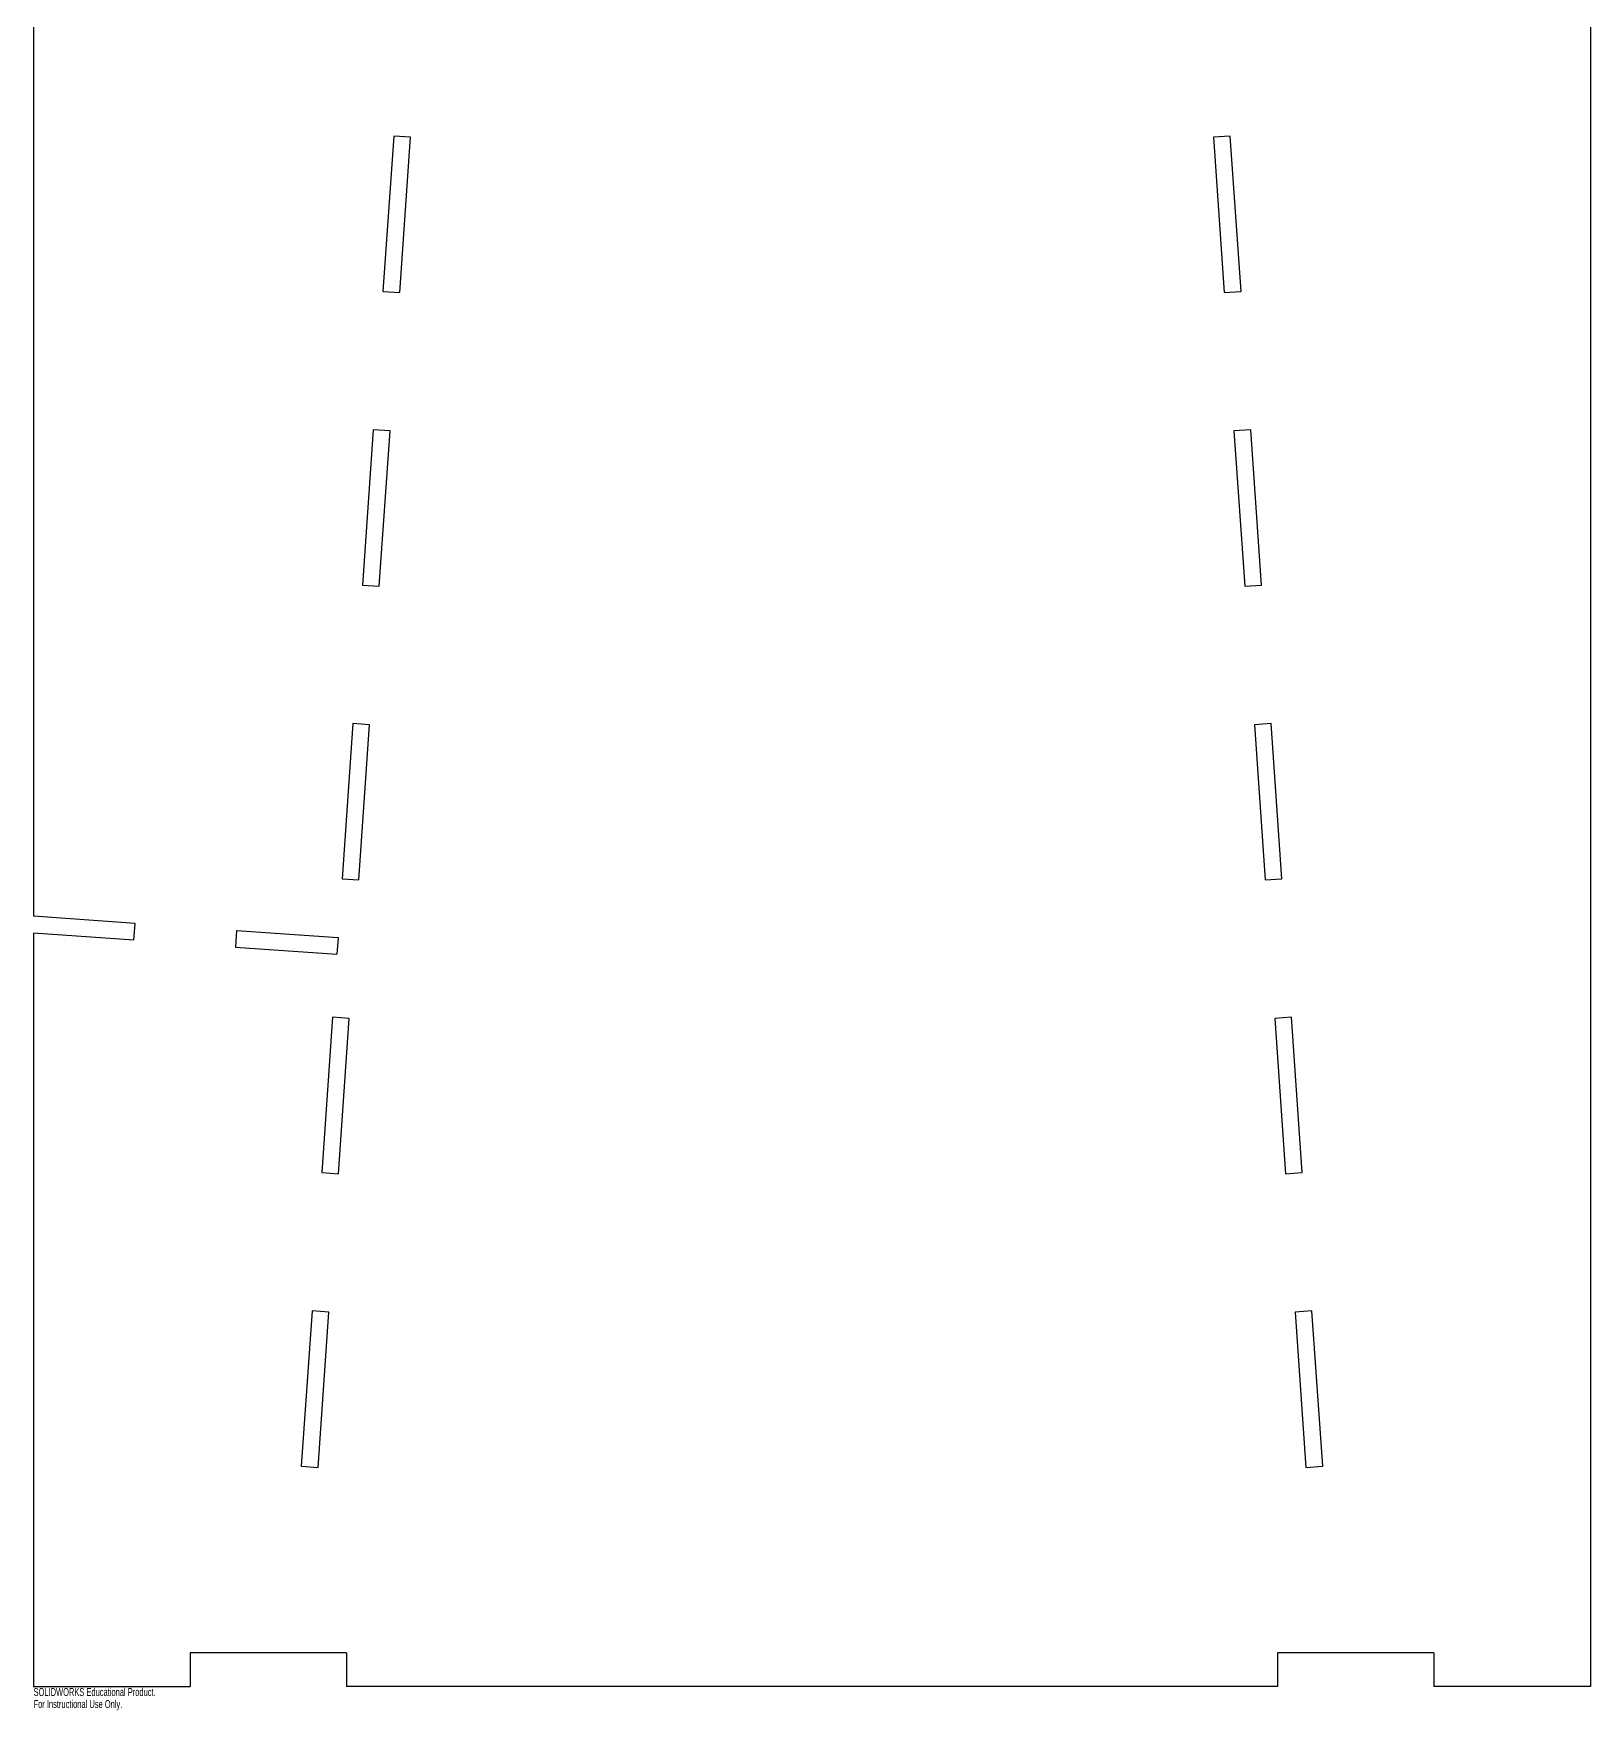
# Model space of a CAD drawing. Header units: inches. Extents: x -18.5 to 18.5, y -0.6 to 81.6.
# Drawn here: x -18.5 to 18.5, y -0.57 to 39.3 of the extents above; entities that cross this region are included whole.
import ezdxf

# ---------------------------------------------------------------- set-up
doc = ezdxf.new("R2010")
doc.units = ezdxf.units.IN
doc.header["$MEASUREMENT"] = 0
doc.styles.add('SLDTEXTSTYLE0', font='TXT', dxfattribs={"width": 0.7})

msp = doc.modelspace()

# ---------------------------------------------------------------- linework, layer by layer
at = {"color": 7, "linetype": 'Continuous', "lineweight": 25}
for p, q in [((-18.499, 58.6), (-18.499, 18.308)), ((18.499, 58.6), (18.499, 0)), ((-9.94, 36.857), (-10.197, 33.163)), ((-9.542, 36.829), (-9.94, 36.857)), ((-9.798, 33.135), (-9.542, 36.829)), ((9.94, 36.857), (9.542, 36.829)), ((9.542, 36.829), (9.798, 33.135)), ((10.197, 33.163), (9.94, 36.857)), ((-10.197, 33.163), (-9.798, 33.135)), ((9.798, 33.135), (10.197, 33.163)), ((-10.425, 29.874), (-10.682, 26.18)), ((-10.027, 29.846), (-10.425, 29.874)), ((-10.283, 26.153), (-10.027, 29.846)), ((10.425, 29.874), (10.027, 29.846)), ((10.027, 29.846), (10.283, 26.153)), ((10.682, 26.18), (10.425, 29.874)), ((-10.682, 26.18), (-10.283, 26.153)), ((10.283, 26.153), (10.682, 26.18)), ((-10.91, 22.891), (-11.167, 19.198)), ((-10.512, 22.863), (-10.91, 22.891)), ((-10.768, 19.171), (-10.512, 22.863)), ((10.91, 22.891), (10.512, 22.863)), ((10.512, 22.863), (10.768, 19.171)), ((11.167, 19.198), (10.91, 22.891)), ((-11.167, 19.198), (-10.768, 19.171)), ((10.768, 19.171), (11.167, 19.198)), ((-16.087, 18.14), (-18.499, 18.308)), ((-16.115, 17.741), (-16.087, 18.14)), ((-13.675, 17.973), (-13.703, 17.574)), ((-13.675, 17.973), (-11.263, 17.805)), ((-16.115, 17.741), (-18.499, 17.907)), ((-18.499, 17.907), (-18.499, 0)), ((-13.703, 17.574), (-11.291, 17.406)), ((-11.263, 17.805), (-11.291, 17.406)), ((-11.395, 15.908), (-11.652, 12.216)), ((-10.997, 15.88), (-11.395, 15.908)), ((-11.253, 12.188), (-10.997, 15.88)), ((11.395, 15.908), (10.997, 15.88)), ((10.997, 15.88), (11.253, 12.188)), ((11.652, 12.216), (11.395, 15.908)), ((-11.652, 12.216), (-11.253, 12.188)), ((11.253, 12.188), (11.652, 12.216)), ((-11.88, 8.924), (-12.136, 5.234)), ((-11.482, 8.897), (-11.88, 8.924)), ((-11.738, 5.206), (-11.482, 8.897)), ((11.88, 8.924), (11.482, 8.897)), ((11.482, 8.897), (11.738, 5.206)), ((12.136, 5.234), (11.88, 8.924)), ((-12.136, 5.234), (-11.738, 5.206)), ((11.738, 5.206), (12.136, 5.234)), ((-14.781, 0.8), (-14.781, 0)), ((-11.062, 0.8), (-14.781, 0.8)), ((-11.062, 0.8), (-11.062, 0)), ((11.062, 0.8), (11.062, 0)), ((14.781, 0.8), (11.062, 0.8)), ((14.781, 0.8), (14.781, 0)), ((-18.499, 0), (-14.781, 0)), ((11.062, 0), (-11.062, 0)), ((18.499, 0), (14.781, 0))]:
    msp.add_line(p, q, dxfattribs=at)

# ---------------------------------------------------------------- texts
at = {"color": 7, "linetype": 'Continuous', "char_height": 0.1903, "attachment_point": 1, "style": 'SLDTEXTSTYLE0'}
for s, insert in [('SOLIDWORKS Educational Product.', (-18.499, -0.04)), ('For Instructional Use Only.', (-18.499, -0.326))]:
    msp.add_mtext(s, dxfattribs=dict(at, insert=insert))

doc.saveas('drawing.dxf')
